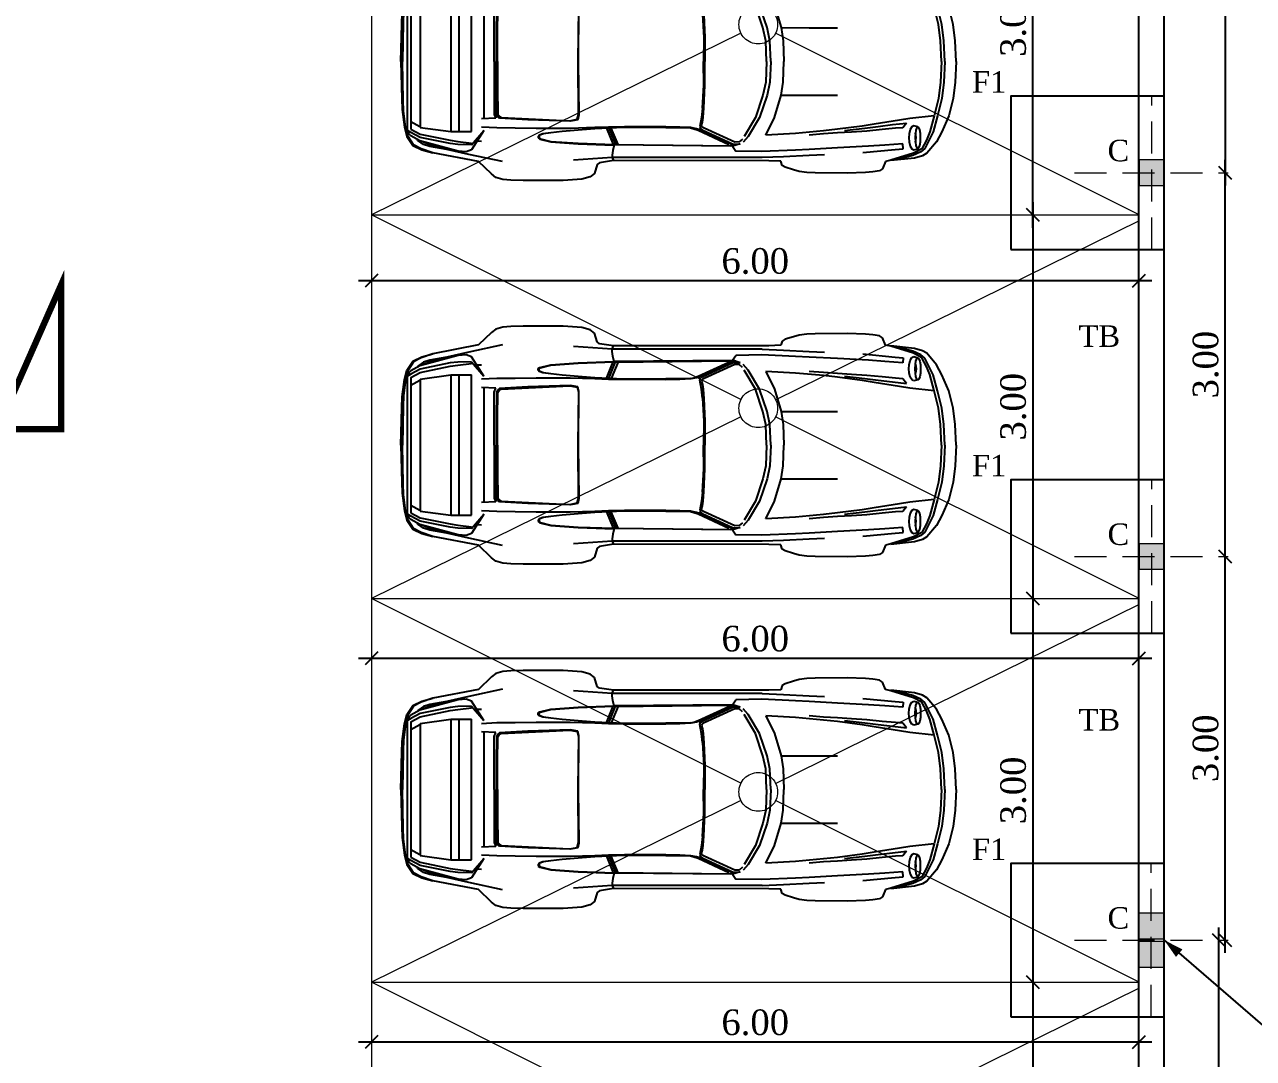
# Model space of a CAD drawing. Header units: metres. Extents: x 503482 to 1007323, y 2781056 to 5562345.
# Drawn here: x 504042.39 to 504052, y 2781084.11 to 2781092.19 of the extents above; entities that cross this region are included whole.
import ezdxf

# ---------------------------------------------------------------- set-up
doc = ezdxf.new("R2010")
doc.units = ezdxf.units.M
doc.header["$LTSCALE"] = 10
doc.header["$MEASUREMENT"] = 0
doc.header["$PDMODE"] = 3
for name, pattern in [('1013-Lower$0$CACHE', [0.375, 0.25, -0.125]), ('DASHED2', [0.375, 0.25, -0.125]), ('HIDDEN', [0.375, 0.25, -0.125]), ('HIDDEN(.5X)', [4.7625, 3.175, -1.5875])]:
    doc.linetypes.add(name, pattern=pattern)
doc.layers.get('0').update_dxf_attribs({"linetype": 'CONTINUOUS'})
doc.layers.get('DEFPOINTS').update_dxf_attribs({"linetype": 'CONTINUOUS'})
for name, color, linetype, lineweight in [('01 wall', 4, 'CONTINUOUS', 35), ('01_WALLS', 7, 'CONTINUOUS', 25), ('DIM', 253, 'CONTINUOUS', 0), ('dim 11', 3, 'CONTINUOUS', 0), ('ele-far', 251, 'CONTINUOUS', 0), ('Linea de proyecciÃƒÆ’Ã‚Â³n vacio', 40, 'HIDDEN(.5X)', 15), ('TEXT', 254, 'CONTINUOUS', 13), ('WALL', 7, 'CONTINUOUS', 30)]:
    doc.layers.add(name, color=color, linetype=linetype, lineweight=lineweight)
for name, color, linetype in [('COL', 3, 'CONTINUOUS'), ('column', 3, 'CONTINUOUS'), ('DIEN HOA', 111, 'CONTINUOUS'), ('W', 7, 'CONTINUOUS')]:
    doc.layers.add(name, color=color, linetype=linetype)
doc.styles.add('AREAL', font='times.ttf')
doc.dimstyles.new('bdc-1-100-A', dxfattribs={"dimtxt": 0.2, "dimasz": 0.1, "dimexe": 0, "dimexo": 0, "dimgap": 0.05, "dimtad": 1, "dimzin": 7, "dimdsep": 46, "dimtxsty": 'AREAL', "dimblk": 'OBLIQUE', "dimcen": 0.001, "dimdle": 0.1, "dimse1": 1, "dimse2": 1, "dimclrd": 15, "dimclre": 8, "dimclrt": 3, "dimadec": 0, "dimazin": 0, "dimtfac": 1, "dimtix": 1, "dimtmove": 2, "dimatfit": 3, "dimldrblk": 'OBLIQUE', "dimfxl": 0.1, "dimtolj": 1, "dimtzin": 0, "dimlwe": 5, "dimarcsym": 0})

# ---------------------------------------------------------------- blocks, each defined once
blk = doc.blocks.new('_Oblique')
at = {"color": 0, "linetype": 'ByBlock', "lineweight": -2}
blk.add_line((-0.5, -0.5), (0.5, 0.5), dxfattribs=at)
blk = doc.blocks.new('*D1330')
at = {"layer": '01_WALLS', "color": 15, "lineweight": -2, "ltscale": 0.04, "transparency": 16777216}
blk.add_line((504052.0844, 2781107.882), (504052.0844, 2781069.832), dxfattribs=at)
at = {"layer": 'DEFPOINTS', "color": 0, "ltscale": 0.04, "transparency": 16777216}
for p in [(504051.2988, 2781107.782), (504051.2988, 2781069.932), (504052.0844, 2781069.932)]:
    blk.add_point(p, dxfattribs=at)
at = {"layer": '01_WALLS', "color": 15, "lineweight": -2, "ltscale": 0.04, "transparency": 16777216, "xscale": 0.1, "yscale": 0.1, "zscale": 0.1}
for p, rotation in [((504052.0844, 2781107.782), 90), ((504052.0844, 2781069.932), 270)]:
    blk.add_blockref('_Oblique', p, dxfattribs=dict(at, rotation=rotation))
at = {"layer": '01_WALLS', "color": 3, "ltscale": 0.04, "transparency": 16777216, "insert": (504052.4655, 2781088.6779), "char_height": 0.2, "attachment_point": 5, "rotation": 90, "style": 'AREAL'}
blk.add_mtext('\\A1;{\\H2.5x;37.85}', dxfattribs=at)
blk = doc.blocks.new('A$C53B5339B')
at = {"layer": 'DIEN HOA', "color": 250}
for p, q in [((273.2, 1192.1), (224, 1144.9)), ((289, 1205.6), (273.2, 1192.1)), ((315.7, 1213.2), (289, 1205.6)), ((347.1, 1215.1), (315.7, 1213.2)), ((394.2, 1216.6), (347.1, 1215.1)), ((546.4, 1216.6), (394.2, 1216.6)), ((616.9, 1212.1), (546.4, 1216.6)), ((648.3, 1202.5), (616.9, 1212.1)), ((665.9, 1190), (648.3, 1202.5)), ((675.2, 1156.4), (665.9, 1190)), ((1423.1, 1176.3), (1392.1, 1166.5)), ((1445.4, 1182.6), (1423.1, 1176.3)), ((1473.8, 1186.1), (1445.4, 1182.6)), ((1506.8, 1188), (1473.8, 1186.1)), ((1627.6, 1189.1), (1506.8, 1188)), ((1698.2, 1186.3), (1627.6, 1189.1)), ((1726.4, 1184.1), (1698.2, 1186.3)), ((1751.6, 1180.1), (1726.4, 1184.1)), ((1762.4, 1172.6), (1751.6, 1180.1)), ((1773.9, 1144.2), (1762.4, 1172.6)), ((224, 1144.9), (49, 1111.5)), ((314.2, 1145.1), (186, 1117.5)), ((733.1, 1129.3), (585.7, 1139)), ((684.5, 1149.6), (675.2, 1156.4)), ((737.9, 1141.2), (684.5, 1149.6)), ((733.1, 1129.3), (737.9, 1141.2)), ((733.1, 1119.9), (733.1, 1129.3)), ((1304.3, 1128.8), (733.1, 1129.3)), ((1329.4, 1142), (737.9, 1141.2)), ((1304.3, 1128.6), (1385.8, 1125.8)), ((1374.9, 1143.6), (1329.4, 1142)), ((1381, 1159.8), (1374.9, 1143.6)), ((1392.1, 1166.5), (1381, 1159.8)), ((1385.8, 1125.8), (1482.7, 1120.6)), ((1793.9, 1139.9), (1773.9, 1144.2)), ((1884.9, 1132.1), (1793.9, 1141.4)), ((1881, 1113.2), (1793.9, 1139.9)), ((1877.8, 1121.1), (1815.4, 1138.5)), ((1914.6, 1122.5), (1884.9, 1132.1)), ((-49.4, 1048.8), (-26.5, 1083.5)), ((-24.3, 1080.5), (-44.7, 1048.8)), ((-26.5, 1083.5), (7.8, 1099.8)), ((5.2, 1096.3), (-24.3, 1080.5)), ((14.3, 1079.6), (-7.6, 1064.6)), ((146.1, 1104.5), (0.2, 1065.5)), ((49, 1111.5), (5.2, 1096.3)), ((7.8, 1099.8), (49, 1111.5)), ((37.9, 1087.4), (14.3, 1079.6)), ((37.9, 1080.9), (14.3, 1071.1)), ((102.8, 1098.9), (37.9, 1087.4)), ((89.8, 1091.5), (37.9, 1080.9)), ((94.3, 1096.9), (89.8, 1091.5)), ((186, 1117.5), (102.8, 1098.9)), ((144.6, 1079.6), (114.9, 1076.3)), ((196.4, 1081.1), (144.6, 1079.6)), ((176.1, 1107.8), (146.1, 1104.5)), ((196.4, 1100), (176.1, 1107.8)), ((243.5, 1026.3), (196.4, 1100)), ((196.4, 1074.8), (196.4, 1081.1)), ((196.4, 1081.1), (243.5, 1026.5)), ((602.8, 1076.8), (739.4, 1081.8)), ((602.8, 1075.3), (739.4, 1080.2)), ((711.2, 1017.6), (736.6, 1080.2)), ((719.9, 1017.1), (745.9, 1080.2)), ((755, 1080.2), (729.4, 1016.9)), ((734.6, 1102.4), (733.1, 1119.9)), ((739.4, 1086.3), (734.6, 1102.4)), ((739.4, 1081.8), (739.4, 1086.3)), ((1191.3, 1086.3), (739.4, 1081.5)), ((739.4, 1080), (1184.3, 1084.8)), ((739.4, 1081.5), (739.4, 1080)), ((1059.9, 1025.6), (1176.8, 1079.2)), ((1187.6, 1079.4), (1070.7, 1025.6)), ((1076.1, 1023.9), (1194.3, 1077.9)), ((1200, 1083.3), (1187.6, 1079.4)), ((1191.3, 1086.5), (1203.9, 1104.8)), ((1191.3, 1087.6), (1191.3, 1087.6)), ((1220.3, 1077.2), (1191.3, 1086.5)), ((1194.3, 1077.9), (1208, 1078.3)), ((1302.7, 1106.9), (1203.9, 1104.8)), ((1208, 1078.3), (1220.3, 1077.2)), ((1431.3, 1101.5), (1302.7, 1106.9)), ((1482.7, 1098.7), (1431.3, 1101.5)), ((1482.7, 1120.6), (1541.3, 1118)), ((1591.3, 1092.8), (1482.7, 1098.7)), ((1709.1, 1086.5), (1591.3, 1092.8)), ((1687.5, 1110.6), (1811.2, 1099.1)), ((1771.5, 1081.8), (1709.1, 1086.5)), ((1839.8, 1077.2), (1771.5, 1081.8)), ((1811.2, 1099.1), (1841.8, 1095.9)), ((1841.8, 1095.9), (1839.8, 1077.2)), ((1864.1, 1069.8), (1868.7, 1085.9)), ((1868.7, 1085.9), (1874.8, 1096.7)), ((1874.8, 1096.7), (1882.6, 1100.4)), ((1909, 1107.3), (1877.8, 1121.1)), ((1913.1, 1095.9), (1881, 1113.2)), ((1882.6, 1100.4), (1897.5, 1095.9)), ((1888.2, 1071.4), (1890.1, 1083.5)), ((1890.1, 1083.5), (1893.4, 1092.6)), ((1893.4, 1092.6), (1897.5, 1095.9)), ((1897.5, 1095.9), (1901.4, 1092.6)), ((1901.4, 1092.6), (1904.7, 1083.5)), ((1904.7, 1083.5), (1907.1, 1069.6)), ((1923.7, 1095.1), (1909, 1107.3)), ((1930.5, 1063.3), (1913.1, 1095.9)), ((1932, 1113.2), (1914.6, 1122.5)), ((1955.8, 1030.9), (1923.7, 1095.1)), ((1968, 1069.2), (1932, 1113.2)), ((-59.2, 1013.2), (-49.4, 1048.8)), ((-44.7, 1048.8), (-54.4, 1013.2)), ((-34.3, 1046.6), (-46.8, 1032.5)), ((-34.3, 1034.1), (-46.8, 1026.3)), ((-46.8, 493.9), (-46.8, 1032.5)), ((0.2, 1065.5), (-34.3, 1046.6)), ((1.7, 1052.9), (-34.3, 1034.1)), ((-34.3, 1021.5), (1.7, 1040.4)), ((-7.6, 1064.6), (-10.6, 1059.6)), ((114.9, 1076.3), (1.7, 1052.9)), ((1.7, 1040.4), (114.9, 1063.8)), ((1.7, 1015), (118, 1030.8)), ((14.3, 1071.1), (9.3, 1067.9)), ((114.9, 1063.8), (144.6, 1068.5)), ((118, 1030.8), (196.4, 1030.8)), ((118, 1030.8), (118, 495.7)), ((144.6, 1068.5), (196.4, 1074.8)), ((147.9, 1030.8), (147.9, 494.1)), ((196.4, 495.7), (196.4, 1030.8)), ((235, 1068.3), (216.6, 1067.5)), ((450.6, 1048.4), (451.2, 1054.9)), ((454.9, 1044), (450.6, 1048.4)), ((451.2, 1054.9), (457.7, 1059.6)), ((454, 1048.2), (454.3, 1053.4)), ((457.3, 1044), (454, 1048.2)), ((454.3, 1053.4), (459.9, 1058.1)), ((468.6, 1039.3), (454.9, 1044)), ((470.7, 1039.3), (457.3, 1044)), ((457.7, 1059.6), (499.4, 1069.9)), ((459.9, 1058.1), (499.1, 1068.1)), ((498.9, 1034.7), (468.6, 1039.3)), ((498.9, 1034.7), (470.7, 1039.3)), ((542.1, 1030.4), (498.9, 1034.7)), ((499.1, 1068.1), (602.8, 1075.3)), ((499.4, 1069.9), (602.8, 1076.8)), ((618.6, 1023.7), (542.1, 1030.4)), ((1200.2, 1071.1), (1082.7, 1017.6)), ((1216.2, 1070.1), (1200.2, 1071.1)), ((1229, 1059), (1216.2, 1070.1)), ((1250.9, 1048.8), (1232.1, 1070.7)), ((1278.7, 976.8), (1235.7, 1048.8)), ((1294.5, 976.8), (1250.9, 1048.8)), ((1431.3, 1038), (1317.9, 1044)), ((1317.9, 1044), (1350.9, 976.6)), ((1538.2, 1028), (1431.3, 1038)), ((1538.2, 1039.5), (1483.1, 1044)), ((1591.3, 1035.8), (1538.2, 1039.5)), ((1644.9, 1032.5), (1591.3, 1035.8)), ((1703.2, 1028.4), (1644.9, 1032.5)), ((1862.8, 1054.2), (1864.1, 1069.8)), ((1864.1, 1038.6), (1862.8, 1054.2)), ((1868.7, 1022.8), (1864.1, 1038.6)), ((1887.1, 1053.6), (1888.2, 1071.4)), ((1888, 1037.1), (1887.1, 1053.6)), ((1890.6, 1053.6), (1888, 1037.1)), ((1890.1, 1024.5), (1888, 1037.3)), ((1888.2, 1071.4), (1890.6, 1053.6)), ((1907.1, 1037.3), (1904.7, 1023.7)), ((1907.1, 1069.6), (1907.7, 1053.6)), ((1907.7, 1053.6), (1907.1, 1037.3)), ((1943.1, 1031.9), (1930.5, 1063.3)), ((1960.2, 970.5), (1943.1, 1031.9)), ((1972.8, 970.5), (1955.8, 1030.9)), ((1989.2, 1031.7), (1968, 1069.2)), ((2015.9, 970.3), (1989.2, 1031.7)), ((-67.4, 946.7), (-59.2, 1013.2)), ((-54.4, 1013.2), (-62.2, 951.4)), ((-34.3, 1021.5), (-34.3, 505)), ((-34.3, 992.4), (0.2, 1011.3)), ((1.7, 1015), (1.7, 511.5)), ((293.8, 1016.7), (235, 1014.1)), ((362.8, 1017.6), (293.8, 1016.7)), ((410.9, 985.7), (303.8, 979.2)), ((309.2, 976.4), (570.9, 989.6)), ((442.8, 1018.5), (362.8, 1017.6)), ((573.3, 991.1), (410.9, 985.7)), ((573.1, 1018.7), (442.8, 1018.5)), ((570.9, 989.6), (599.1, 983.8)), ((667.2, 1015.6), (573.1, 1018.7)), ((601.3, 985.3), (573.3, 991.1)), ((599.1, 983.8), (603.9, 965.8)), ((605.8, 967.3), (601.3, 985.3)), ((667.2, 1020.2), (618.6, 1023.7)), ((719.9, 1017.1), (667.2, 1020.2)), ((719.2, 1013.8), (667.2, 1015.6)), ((779.1, 1012.8), (719.2, 1013.8)), ((779.5, 1015.2), (719.9, 1017.1)), ((937.2, 1012.7), (779.1, 1012.8)), ((937.2, 1015.6), (779.5, 1015.2)), ((991.1, 1015.6), (937.2, 1015.6)), ((991.1, 1013.6), (937.2, 1012.7)), ((1031.7, 1016.9), (991.1, 1015.6)), ((1032.2, 1015.5), (991.1, 1013.6)), ((1031.7, 1016.7), (1043.4, 1019.8)), ((1054.2, 1019.8), (1032.2, 1015.5)), ((1043.4, 1019.8), (1059.9, 1025.6)), ((1062.9, 1022.8), (1054.2, 1019.8)), ((1070.7, 1025.6), (1062.9, 1022.8)), ((1066.2, 1011.1), (1069.2, 1020.4)), ((1069, 996.6), (1066.2, 1011.1)), ((1072.9, 976.8), (1069, 996.6)), ((1069.2, 1020.4), (1076.1, 1023.9)), ((1075.5, 1013.2), (1072.7, 1007.6)), ((1072.7, 1007.6), (1076.4, 994.6)), ((1082.7, 1017.6), (1075.5, 1013.2)), ((1076.4, 994.6), (1079.2, 976.8)), ((1591.3, 1021.9), (1538.2, 1028)), ((1685.2, 1009.3), (1591.3, 1021.9)), ((1618.2, 1026), (1694.8, 1017.1)), ((1730.8, 1001.8), (1685.2, 1009.3)), ((1694.8, 1017.1), (1746.8, 1010.9)), ((1761.6, 1023), (1703.2, 1028.4)), ((1827.5, 986.8), (1730.8, 1001.8)), ((1746.8, 1010.9), (1800.6, 1004.1)), ((1812.3, 1018), (1761.6, 1023)), ((1800.6, 1004.1), (1854.4, 998.3)), ((1840.3, 1015.6), (1812.3, 1018)), ((1866.3, 980.5), (1827.5, 986.8)), ((1854.4, 998.3), (1840.3, 1015.6)), ((1874.8, 1012.8), (1868.7, 1022.8)), ((1882.6, 1008.7), (1874.8, 1012.8)), ((1897.5, 1012.2), (1882.6, 1008.7)), ((1893.4, 1015.2), (1890.1, 1024.5)), ((1897.5, 1012.2), (1893.4, 1015.2)), ((1901.4, 1014.8), (1897.5, 1012.2)), ((1904.7, 1023.7), (1901.4, 1014.8)), ((-69.2, 905.7), (-67.4, 946.7)), ((-62.2, 951.4), (-64, 910.5)), ((289, 979.9), (235.3, 982.5)), ((243.5, 982.5), (243.5, 545.4)), ((282.5, 763.2), (283.6, 965.1)), ((283.6, 965.1), (289, 979.9)), ((292.1, 965.1), (290.3, 868.4)), ((297.1, 973.8), (292.1, 965.1)), ((296.4, 866.9), (297.5, 963.6)), ((303.8, 979.2), (297.1, 973.8)), ((297.5, 963.6), (302.5, 972)), ((302.5, 972), (309.2, 976.4)), ((603.2, 763), (605.8, 967.3)), ((603.9, 965.8), (603.2, 763.5)), ((1077, 941.9), (1072.9, 976.8)), ((1077, 941.9), (1081.6, 854.1)), ((1079.2, 976.8), (1081.8, 940.8)), ((1081.8, 940.8), (1085.5, 854.1)), ((1306.9, 892), (1278.7, 976.8)), ((1278.7, 976.8), (1278.7, 976.8)), ((1322.7, 892), (1294.5, 976.8)), ((1350.9, 976.6), (1376, 892)), ((1960.2, 970.5), (1866.3, 980.5)), ((1976.7, 904.6), (1960.2, 970.5)), ((1989.2, 904.6), (1972.8, 970.5)), ((2032.4, 904.6), (2015.9, 970.3)), ((-72, 763.5), (-69.2, 905.7)), ((-64, 910.5), (-65.7, 763.2)), ((1317.9, 841.7), (1306.9, 892)), ((1333.5, 841.7), (1322.7, 892)), ((1376, 892), (1384.1, 841.7)), ((1376, 892), (1483.1, 891.4)), ((1483.1, 891.4), (1591.3, 891.4)), ((1983.8, 841.9), (1976.7, 904.6)), ((1996.4, 841.9), (1989.2, 904.6)), ((2039.5, 841.7), (2032.4, 904.6)), ((290.3, 868.4), (290.3, 763.2)), ((296.4, 763.2), (296.4, 866.9)), ((1081.6, 854.1), (1081.1, 763.2)), ((1085.5, 854.1), (1085.9, 763.2)), ((1321, 763.2), (1317.9, 841.7)), ((1336.8, 763.2), (1333.5, 841.7)), ((1384.1, 841.7), (1387.1, 763.2)), ((1987.7, 763.2), (1983.8, 841.9)), ((2000.3, 763.2), (1996.4, 841.9)), ((2043.4, 763.2), (2039.5, 841.7)), ((-72, 763), (-69.2, 620.8)), ((-64, 616), (-65.7, 763.2)), ((282.5, 763.2), (283.6, 561.4)), ((290.3, 658.1), (290.3, 763.2)), ((296.4, 763.2), (296.4, 659.6)), ((603.2, 763.5), (605.8, 559.2)), ((603.9, 560.7), (603.2, 763)), ((1081.6, 672.4), (1081.1, 763.2)), ((1085.5, 672.4), (1085.9, 763.2)), ((1321, 763.2), (1317.9, 684.7)), ((1336.8, 763.2), (1333.5, 684.7)), ((1384.1, 684.7), (1387.1, 763.2)), ((1987.7, 763.2), (1983.8, 684.5)), ((2000.3, 763.2), (1996.4, 684.5)), ((2043.4, 763.2), (2039.5, 684.7)), ((292.1, 561.4), (290.3, 658.1)), ((296.4, 659.6), (297.5, 562.9)), ((1077, 584.6), (1081.6, 672.4)), ((1081.8, 585.6), (1085.5, 672.4)), ((1317.9, 684.7), (1306.9, 634.4)), ((1333.5, 684.7), (1322.7, 634.4)), ((1376, 634.4), (1384.1, 684.7)), ((1983.8, 684.5), (1976.7, 621.9)), ((1996.4, 684.5), (1989.2, 621.9)), ((2039.5, 684.7), (2032.4, 621.9)), ((-69.2, 620.8), (-67.4, 579.8)), ((-62.2, 575), (-64, 616)), ((1306.9, 634.4), (1278.7, 549.7)), ((1322.7, 634.4), (1294.5, 549.7)), ((1350.9, 549.9), (1376, 634.4)), ((1376, 634.4), (1483.1, 635.1)), ((1483.1, 635.1), (1591.3, 635.1)), ((1976.7, 621.9), (1960.2, 555.9)), ((1989.2, 621.9), (1972.8, 555.9)), ((2032.4, 621.9), (2015.9, 556.2)), ((-67.4, 579.8), (-59.2, 513.2)), ((-54.4, 513.2), (-62.2, 575)), ((297.5, 562.9), (302.5, 554.4)), ((1077, 584.6), (1072.9, 549.7)), ((1079.2, 549.7), (1081.8, 585.6)), ((-34.3, 534), (0.2, 515.2)), ((289, 546.6), (235.3, 544)), ((283.6, 561.4), (289, 546.6)), ((297.1, 552.7), (292.1, 561.4)), ((303.8, 547.3), (297.1, 552.7)), ((302.5, 554.4), (309.2, 550.1)), ((410.9, 540.8), (303.8, 547.3)), ((309.2, 550.1), (570.9, 536.9)), ((573.3, 535.3), (410.9, 540.8)), ((570.9, 536.9), (599.1, 542.7)), ((601.3, 541.2), (573.3, 535.3)), ((599.1, 542.7), (603.9, 560.7)), ((605.8, 559.2), (601.3, 541.2)), ((1069, 529.9), (1066.2, 515.4)), ((1066.2, 515.4), (1069.2, 506.1)), ((1072.9, 549.7), (1069, 529.9)), ((1072.7, 518.9), (1076.4, 531.9)), ((1075.5, 513.2), (1072.7, 518.9)), ((1076.4, 531.9), (1079.2, 549.7)), ((1278.7, 549.7), (1235.7, 477.7)), ((1294.5, 549.7), (1250.9, 477.7)), ((1278.7, 549.7), (1278.7, 549.7)), ((1317.9, 482.4), (1350.9, 549.9)), ((1685.2, 517.1), (1591.3, 504.6)), ((1730.8, 524.7), (1685.2, 517.1)), ((1694.8, 509.3), (1746.8, 515.6)), ((1827.5, 539.7), (1730.8, 524.7)), ((1746.8, 515.6), (1800.6, 522.3)), ((1800.6, 522.3), (1854.4, 528.2)), ((1866.3, 546), (1827.5, 539.7)), ((1854.4, 528.2), (1840.3, 510.8)), ((1960.2, 555.9), (1866.3, 546)), ((1882.6, 517.8), (1874.8, 513.7)), ((1897.5, 514.3), (1882.6, 517.8)), ((1960.2, 555.9), (1943.1, 494.6)), ((1972.8, 555.9), (1955.8, 495.5)), ((2015.9, 556.2), (1989.2, 494.8)), ((-59.2, 513.2), (-49.4, 477.7)), ((-44.7, 477.7), (-54.4, 513.2)), ((-49.4, 477.7), (-26.5, 443)), ((-34.3, 492.4), (-46.8, 500.2)), ((-34.3, 479.8), (-46.8, 493.9)), ((-24.3, 446), (-44.7, 477.7)), ((-34.3, 505), (1.7, 486.1)), ((1.7, 473.5), (-34.3, 492.4)), ((0.2, 461), (-34.3, 479.8)), ((1.7, 511.5), (118, 495.7)), ((1.7, 486.1), (114.9, 462.7)), ((114.9, 450.1), (1.7, 473.5)), ((118, 495.7), (196.4, 495.7)), ((243.5, 500.2), (196.4, 426.5)), ((196.4, 445.4), (243.5, 500)), ((293.8, 509.8), (235, 512.4)), ((362.8, 508.9), (293.8, 509.8)), ((442.8, 508), (362.8, 508.9)), ((573.1, 507.8), (442.8, 508)), ((454.9, 482.4), (450.6, 478.1)), ((450.6, 478.1), (451.2, 471.6)), ((451.2, 471.6), (457.7, 466.8)), ((457.3, 482.4), (454, 478.3)), ((454, 478.3), (454.3, 473.1)), ((454.3, 473.1), (459.9, 468.3)), ((468.6, 487.2), (454.9, 482.4)), ((470.7, 487.2), (457.3, 482.4)), ((459.9, 468.3), (499.1, 458.4)), ((498.9, 491.8), (468.6, 487.2)), ((498.9, 491.8), (470.7, 487.2)), ((542.1, 496.1), (498.9, 491.8)), ((618.6, 502.8), (542.1, 496.1)), ((667.2, 510.9), (573.1, 507.8)), ((667.2, 506.3), (618.6, 502.8)), ((719.2, 512.7), (667.2, 510.9)), ((719.9, 509.3), (667.2, 506.3)), ((711.2, 508.9), (736.6, 446.2)), ((779.1, 513.7), (719.2, 512.7)), ((779.5, 511.3), (719.9, 509.3)), ((719.9, 509.3), (745.9, 446.2)), ((755, 446.2), (729.4, 509.5)), ((937.2, 513.7), (779.1, 513.7)), ((937.2, 510.8), (779.5, 511.3)), ((991.1, 512.8), (937.2, 513.7)), ((991.1, 510.8), (937.2, 510.8)), ((1032.2, 511), (991.1, 512.8)), ((1031.7, 509.5), (991.1, 510.8)), ((1031.7, 509.8), (1043.4, 506.7)), ((1054.2, 506.7), (1032.2, 511)), ((1043.4, 506.7), (1059.9, 500.9)), ((1062.9, 503.7), (1054.2, 506.7)), ((1059.9, 500.9), (1176.8, 447.3)), ((1070.7, 500.9), (1062.9, 503.7)), ((1069.2, 506.1), (1076.1, 502.6)), ((1187.6, 447.1), (1070.7, 500.9)), ((1082.7, 508.9), (1075.5, 513.2)), ((1076.1, 502.6), (1194.3, 448.6)), ((1200.2, 455.3), (1082.7, 508.9)), ((1250.9, 477.7), (1232.1, 455.8)), ((1431.3, 488.5), (1317.9, 482.4)), ((1538.2, 498.5), (1431.3, 488.5)), ((1538.2, 487), (1483.1, 482.4)), ((1591.3, 504.6), (1538.2, 498.5)), ((1591.3, 490.7), (1538.2, 487)), ((1644.9, 493.9), (1591.3, 490.7)), ((1618.2, 500.4), (1694.8, 509.3)), ((1703.2, 498), (1644.9, 493.9)), ((1761.6, 503.5), (1703.2, 498)), ((1812.3, 508.5), (1761.6, 503.5)), ((1840.3, 510.8), (1812.3, 508.5)), ((1864.1, 487.9), (1862.8, 472.2)), ((1862.8, 472.2), (1864.1, 456.6)), ((1868.7, 503.7), (1864.1, 487.9)), ((1874.8, 513.7), (1868.7, 503.7)), ((1888, 489.4), (1887.1, 472.9)), ((1887.1, 472.9), (1888.2, 455.1)), ((1890.1, 501.9), (1888, 489.2)), ((1890.6, 472.9), (1888, 489.4)), ((1888.2, 455.1), (1890.6, 472.9)), ((1893.4, 511.3), (1890.1, 501.9)), ((1897.5, 514.3), (1893.4, 511.3)), ((1901.4, 511.7), (1897.5, 514.3)), ((1904.7, 502.8), (1901.4, 511.7)), ((1907.1, 489.2), (1904.7, 502.8)), ((1907.7, 472.9), (1907.1, 489.2)), ((1907.1, 456.8), (1907.7, 472.9)), ((1955.8, 495.5), (1923.7, 431.4)), ((1943.1, 494.6), (1930.5, 463.1)), ((1989.2, 494.8), (1968, 457.3)), ((-26.5, 443), (7.8, 426.7)), ((5.2, 430.2), (-24.3, 446)), ((-7.6, 461.8), (-10.6, 466.9)), ((14.3, 446.9), (-7.6, 461.8)), ((146.1, 421.9), (0.2, 461)), ((49, 415), (5.2, 430.2)), ((7.8, 426.7), (49, 415)), ((14.3, 455.3), (9.3, 458.5)), ((37.9, 445.6), (14.3, 455.3)), ((37.9, 439.1), (14.3, 446.9)), ((89.8, 434.9), (37.9, 445.6)), ((102.8, 427.6), (37.9, 439.1)), ((94.3, 429.5), (89.8, 434.9)), ((186, 408.9), (102.8, 427.6)), ((114.9, 462.7), (144.6, 457.9)), ((144.6, 446.9), (114.9, 450.1)), ((144.6, 457.9), (196.4, 451.6)), ((196.4, 445.4), (144.6, 446.9)), ((176.1, 418.7), (146.1, 421.9)), ((196.4, 426.5), (176.1, 418.7)), ((196.4, 451.6), (196.4, 445.4)), ((235, 458.1), (216.6, 459)), ((457.7, 466.8), (499.4, 456.6)), ((499.1, 458.4), (602.8, 451.2)), ((499.4, 456.6), (602.8, 449.7)), ((602.8, 451.2), (739.4, 446.2)), ((602.8, 449.7), (739.4, 444.7)), ((734.6, 424.1), (733.1, 406.5)), ((739.4, 440.2), (734.6, 424.1)), ((739.4, 446.4), (1184.3, 441.7)), ((739.4, 444.9), (739.4, 446.4)), ((1191.3, 440.2), (739.4, 444.9)), ((739.4, 444.7), (739.4, 440.2)), ((1200, 443.2), (1187.6, 447.1)), ((1220.3, 449.3), (1191.3, 439.9)), ((1191.3, 439.9), (1203.9, 421.7)), ((1191.3, 438.9), (1191.3, 438.9)), ((1194.3, 448.6), (1208, 448.2)), ((1216.2, 456.4), (1200.2, 455.3)), ((1302.7, 419.6), (1203.9, 421.7)), ((1208, 448.2), (1220.3, 449.3)), ((1229, 467.5), (1216.2, 456.4)), ((1431.3, 425), (1302.7, 419.6)), ((1482.7, 427.8), (1431.3, 425)), ((1591.3, 433.6), (1482.7, 427.8)), ((1709.1, 439.9), (1591.3, 433.6)), ((1687.5, 415.9), (1811.2, 427.4)), ((1771.5, 444.7), (1709.1, 439.9)), ((1839.8, 449.3), (1771.5, 444.7)), ((1811.2, 427.4), (1841.8, 430.6)), ((1841.8, 430.6), (1839.8, 449.3)), ((1864.1, 456.6), (1868.7, 440.6)), ((1868.7, 440.6), (1874.8, 429.7)), ((1874.8, 429.7), (1882.6, 426.1)), ((1913.1, 430.6), (1881, 413.3)), ((1882.6, 426.1), (1897.5, 430.6)), ((1888.2, 455.1), (1890.1, 443)), ((1890.1, 443), (1893.4, 433.9)), ((1893.4, 433.9), (1897.5, 430.6)), ((1897.5, 430.6), (1901.4, 433.9)), ((1901.4, 433.9), (1904.7, 443)), ((1904.7, 443), (1907.1, 456.8)), ((1923.7, 431.4), (1909, 419.2)), ((1930.5, 463.1), (1913.1, 430.6)), ((1968, 457.3), (1932, 413.3)), ((224, 381.6), (49, 415)), ((314.2, 381.3), (186, 408.9)), ((273.2, 334.3), (224, 381.6)), ((733.1, 397.2), (585.7, 387.5)), ((684.5, 376.8), (675.2, 370.1)), ((737.9, 385.3), (684.5, 376.8)), ((733.1, 406.5), (733.1, 397.2)), ((1304.3, 397.7), (733.1, 397.2)), ((733.1, 397.2), (737.9, 385.3)), ((1329.4, 384.4), (737.9, 385.3)), ((1304.3, 397.9), (1385.8, 400.7)), ((1374.9, 382.9), (1329.4, 384.4)), ((1381, 366.7), (1374.9, 382.9)), ((1385.8, 400.7), (1482.7, 405.9)), ((1482.7, 405.9), (1541.3, 408.5)), ((1773.9, 382.3), (1762.4, 353.9)), ((1793.9, 386.6), (1773.9, 382.3)), ((1881, 413.3), (1793.9, 386.6)), ((1884.9, 394.4), (1793.9, 385.1)), ((1877.8, 405.3), (1815.4, 388)), ((1909, 419.2), (1877.8, 405.3)), ((1914.6, 403.9), (1884.9, 394.4)), ((1932, 413.3), (1914.6, 403.9)), ((289, 320.9), (273.2, 334.3)), ((665.9, 336.5), (648.3, 323.9)), ((675.2, 370.1), (665.9, 336.5)), ((1392.1, 359.9), (1381, 366.7)), ((1423.1, 350.2), (1392.1, 359.9)), ((1445.4, 343.9), (1423.1, 350.2)), ((1473.8, 340.4), (1445.4, 343.9)), ((1506.8, 338.5), (1473.8, 340.4)), ((1627.6, 337.4), (1506.8, 338.5)), ((1698.2, 340.2), (1627.6, 337.4)), ((1726.4, 342.4), (1698.2, 340.2)), ((1751.6, 346.4), (1726.4, 342.4)), ((1762.4, 353.9), (1751.6, 346.4)), ((315.7, 313.3), (289, 320.9)), ((347.1, 311.4), (315.7, 313.3)), ((394.2, 309.8), (347.1, 311.4)), ((546.4, 309.8), (394.2, 309.8)), ((616.9, 314.4), (546.4, 309.8)), ((648.3, 323.9), (616.9, 314.4))]:
    blk.add_line(p, q, dxfattribs=at)
blk = doc.blocks.new('*D1334')
at = {"layer": '01_WALLS', "color": 15, "linetype": 'Continuous', "lineweight": -2, "ltscale": 0.04, "transparency": 16777216}
blk.add_line((504050.2705, 2781090.6028), (504050.2705, 2781093.8028), dxfattribs=at)
at = {"layer": 'DEFPOINTS', "color": 0, "ltscale": 0.04, "transparency": 16777216}
for p in [(504050.2705, 2781093.7028), (504051.1011, 2781093.7028), (504050.4536, 2781090.7028)]:
    blk.add_point(p, dxfattribs=at)
at = {"layer": '01_WALLS', "color": 15, "lineweight": -2, "ltscale": 0.04, "transparency": 16777216, "xscale": 0.1, "yscale": 0.1, "zscale": 0.1}
for p, rotation in [((504050.2705, 2781093.7028), 90), ((504050.2705, 2781090.7028), 270)]:
    blk.add_blockref('_Oblique', p, dxfattribs=dict(at, rotation=rotation))
at = {"layer": '01_WALLS', "color": 3, "lineweight": 5, "ltscale": 0.04, "transparency": 16777216, "insert": (504050.1185, 2781092.2028), "char_height": 0.2, "attachment_point": 5, "rotation": 90, "style": 'AREAL'}
blk.add_mtext('\\A1;3.00', dxfattribs=at)
blk = doc.blocks.new('*D1335')
at = {"layer": '01_WALLS', "color": 15, "linetype": 'Continuous', "lineweight": -2, "ltscale": 0.04, "transparency": 16777216}
blk.add_line((504050.2705, 2781090.8028), (504050.2705, 2781087.6028), dxfattribs=at)
at = {"layer": 'DEFPOINTS', "color": 0, "ltscale": 0.04, "transparency": 16777216}
for p in [(504051.1011, 2781090.7028), (504050.2705, 2781087.7028), (504051.1011, 2781087.7028)]:
    blk.add_point(p, dxfattribs=at)
at = {"layer": '01_WALLS', "color": 15, "lineweight": -2, "ltscale": 0.04, "transparency": 16777216, "xscale": 0.1, "yscale": 0.1, "zscale": 0.1}
for p, rotation in [((504050.2705, 2781090.7028), 90), ((504050.2705, 2781087.7028), 270)]:
    blk.add_blockref('_Oblique', p, dxfattribs=dict(at, rotation=rotation))
at = {"layer": '01_WALLS', "color": 3, "ltscale": 0.04, "transparency": 16777216, "insert": (504050.1185, 2781089.2028), "char_height": 0.2, "attachment_point": 5, "rotation": 90, "style": 'AREAL'}
blk.add_mtext('\\A1;3.00', dxfattribs=at)
blk = doc.blocks.new('*D1336')
at = {"layer": '01_WALLS', "color": 15, "linetype": 'Continuous', "lineweight": -2, "ltscale": 0.04, "transparency": 16777216}
blk.add_line((504050.2705, 2781087.8028), (504050.2705, 2781084.6028), dxfattribs=at)
at = {"layer": 'DEFPOINTS', "color": 0, "ltscale": 0.04, "transparency": 16777216}
for p in [(504051.1011, 2781087.7028), (504050.2705, 2781084.7028), (504051.1011, 2781084.7028)]:
    blk.add_point(p, dxfattribs=at)
at = {"layer": '01_WALLS', "color": 15, "lineweight": -2, "ltscale": 0.04, "transparency": 16777216, "xscale": 0.1, "yscale": 0.1, "zscale": 0.1}
for p, rotation in [((504050.2705, 2781087.7028), 90), ((504050.2705, 2781084.7028), 270)]:
    blk.add_blockref('_Oblique', p, dxfattribs=dict(at, rotation=rotation))
at = {"layer": '01_WALLS', "color": 3, "ltscale": 0.04, "transparency": 16777216, "insert": (504050.1185, 2781086.2028), "char_height": 0.2, "attachment_point": 5, "rotation": 90, "style": 'AREAL'}
blk.add_mtext('\\A1;3.00', dxfattribs=at)
blk = doc.blocks.new('*D1337')
at = {"layer": '01_WALLS', "color": 15, "linetype": 'Continuous', "lineweight": -2, "ltscale": 0.04, "transparency": 16777216}
blk.add_line((504050.2705, 2781084.8028), (504050.2705, 2781081.6028), dxfattribs=at)
at = {"layer": 'DEFPOINTS', "color": 0, "ltscale": 0.04, "transparency": 16777216}
for p in [(504051.1011, 2781084.7028), (504050.2705, 2781081.7028), (504051.1011, 2781081.7028)]:
    blk.add_point(p, dxfattribs=at)
at = {"layer": '01_WALLS', "color": 15, "lineweight": -2, "ltscale": 0.04, "transparency": 16777216, "xscale": 0.1, "yscale": 0.1, "zscale": 0.1}
for p, rotation in [((504050.2705, 2781084.7028), 90), ((504050.2705, 2781081.7028), 270)]:
    blk.add_blockref('_Oblique', p, dxfattribs=dict(at, rotation=rotation))
at = {"layer": '01_WALLS', "color": 3, "ltscale": 0.04, "transparency": 16777216, "insert": (504050.1185, 2781083.2028), "char_height": 0.2, "attachment_point": 5, "rotation": 90, "style": 'AREAL'}
blk.add_mtext('\\A1;3.00', dxfattribs=at)
blk = doc.blocks.new('*D1395')
at = {"layer": '01_WALLS', "color": 15, "linetype": 'Continuous', "lineweight": -2, "ltscale": 0.04, "transparency": 16777216}
blk.add_line((504045.0011, 2781090.1886), (504051.2011, 2781090.1886), dxfattribs=at)
at = {"layer": 'DEFPOINTS', "color": 0, "ltscale": 0.04, "transparency": 16777216}
for p in [(504045.1011, 2781090.6555), (504051.1011, 2781090.6555), (504051.1011, 2781090.1886)]:
    blk.add_point(p, dxfattribs=at)
at = {"layer": '01_WALLS', "color": 15, "lineweight": -2, "ltscale": 0.04, "transparency": 16777216, "xscale": 0.1, "yscale": 0.1, "zscale": 0.1, "rotation": 180}
blk.add_blockref('_Oblique', (504045.1011, 2781090.1886), dxfattribs=at)
at = {"layer": '01_WALLS', "color": 15, "lineweight": -2, "ltscale": 0.04, "transparency": 16777216, "xscale": 0.1, "yscale": 0.1, "zscale": 0.1}
blk.add_blockref('_Oblique', (504051.1011, 2781090.1886), dxfattribs=at)
at = {"layer": '01_WALLS', "color": 3, "lineweight": 5, "ltscale": 0.04, "transparency": 16777216, "insert": (504048.1011, 2781090.3406), "char_height": 0.2, "attachment_point": 5, "style": 'AREAL'}
blk.add_mtext('\\A1;6.00', dxfattribs=at)
blk = doc.blocks.new('*D1396')
at = {"layer": '01_WALLS', "color": 15, "linetype": 'Continuous', "lineweight": -2, "ltscale": 0.04, "transparency": 16777216}
blk.add_line((504045.0011, 2781087.2358), (504051.2011, 2781087.2358), dxfattribs=at)
at = {"layer": 'DEFPOINTS', "color": 0, "ltscale": 0.04, "transparency": 16777216}
for p in [(504045.1011, 2781087.7028), (504051.1011, 2781087.7028), (504051.1011, 2781087.2358)]:
    blk.add_point(p, dxfattribs=at)
at = {"layer": '01_WALLS', "color": 15, "lineweight": -2, "ltscale": 0.04, "transparency": 16777216, "xscale": 0.1, "yscale": 0.1, "zscale": 0.1, "rotation": 180}
blk.add_blockref('_Oblique', (504045.1011, 2781087.2358), dxfattribs=at)
at = {"layer": '01_WALLS', "color": 15, "lineweight": -2, "ltscale": 0.04, "transparency": 16777216, "xscale": 0.1, "yscale": 0.1, "zscale": 0.1}
blk.add_blockref('_Oblique', (504051.1011, 2781087.2358), dxfattribs=at)
at = {"layer": '01_WALLS', "color": 3, "lineweight": 5, "ltscale": 0.04, "transparency": 16777216, "insert": (504048.1011, 2781087.3878), "char_height": 0.2, "attachment_point": 5, "style": 'AREAL'}
blk.add_mtext('\\A1;6.00', dxfattribs=at)
blk = doc.blocks.new('*D1397')
at = {"layer": '01_WALLS', "color": 15, "linetype": 'Continuous', "lineweight": -2, "ltscale": 0.04, "transparency": 16777216}
blk.add_line((504045.0011, 2781084.2358), (504051.2011, 2781084.2358), dxfattribs=at)
at = {"layer": 'DEFPOINTS', "color": 0, "ltscale": 0.04, "transparency": 16777216}
for p in [(504045.1011, 2781084.7028), (504051.1011, 2781084.7028), (504051.1011, 2781084.2358)]:
    blk.add_point(p, dxfattribs=at)
at = {"layer": '01_WALLS', "color": 15, "lineweight": -2, "ltscale": 0.04, "transparency": 16777216, "xscale": 0.1, "yscale": 0.1, "zscale": 0.1, "rotation": 180}
blk.add_blockref('_Oblique', (504045.1011, 2781084.2358), dxfattribs=at)
at = {"layer": '01_WALLS', "color": 15, "lineweight": -2, "ltscale": 0.04, "transparency": 16777216, "xscale": 0.1, "yscale": 0.1, "zscale": 0.1}
blk.add_blockref('_Oblique', (504051.1011, 2781084.2358), dxfattribs=at)
at = {"layer": '01_WALLS', "color": 3, "lineweight": 5, "ltscale": 0.04, "transparency": 16777216, "insert": (504048.1011, 2781084.3878), "char_height": 0.2, "attachment_point": 5, "style": 'AREAL'}
blk.add_mtext('\\A1;6.00', dxfattribs=at)
blk = doc.blocks.new('UTJYUJ')
at = {"layer": 'column', "color": 1}
blk.add_line((506692.0392, 2816108.977), (506693.0883, 2816109.8858, 0.0565), dxfattribs=at)
blk.add_lwpolyline([(506692.0392, 2816108.977, 0, 0.0776, 0), (506692.1565, 2816109.0786, 0.0776, 0.0776, 0)], format="xyseb", dxfattribs=at)
at = {"layer": 'W', "color": 1}
blk.add_line((506693.0883, 2816109.8858, 0.0565), (506695.6588, 2816109.8858, 0.0565), dxfattribs=at)
blk = doc.blocks.new('*D1342')
at = {"layer": '01_WALLS', "color": 15, "lineweight": -2, "ltscale": 0.04, "transparency": 16777216}
blk.add_line((504051.7249, 2781081.932), (504051.7249, 2781085.132), dxfattribs=at)
at = {"layer": 'DEFPOINTS', "color": 0, "ltscale": 0.04, "transparency": 16777216}
for p in [(504051.5832, 2781085.032), (504051.7249, 2781085.032), (504051.3011, 2781082.032)]:
    blk.add_point(p, dxfattribs=at)
at = {"layer": '01_WALLS', "color": 15, "lineweight": -2, "ltscale": 0.04, "transparency": 16777216, "xscale": 0.1, "yscale": 0.1, "zscale": 0.1}
for p, rotation in [((504051.7249, 2781085.032), 90), ((504051.7249, 2781082.032), 270)]:
    blk.add_blockref('_Oblique', p, dxfattribs=dict(at, rotation=rotation))
at = {"layer": '01_WALLS', "color": 3, "ltscale": 0.04, "transparency": 16777216, "insert": (504051.5728, 2781083.532), "char_height": 0.2, "attachment_point": 5, "rotation": 90, "style": 'AREAL'}
blk.add_mtext('\\A1;3.00', dxfattribs=at)
blk = doc.blocks.new('*D1343')
at = {"layer": '01_WALLS', "color": 15, "lineweight": -2, "ltscale": 0.04, "transparency": 16777216}
blk.add_line((504051.7749, 2781084.932), (504051.7749, 2781088.132), dxfattribs=at)
at = {"layer": 'DEFPOINTS', "color": 0, "ltscale": 0.04, "transparency": 16777216}
for p in [(504051.5832, 2781088.032), (504051.7749, 2781088.032), (504051.5832, 2781085.032)]:
    blk.add_point(p, dxfattribs=at)
at = {"layer": '01_WALLS', "color": 15, "lineweight": -2, "ltscale": 0.04, "transparency": 16777216, "xscale": 0.1, "yscale": 0.1, "zscale": 0.1}
for p, rotation in [((504051.7749, 2781088.032), 90), ((504051.7749, 2781085.032), 270)]:
    blk.add_blockref('_Oblique', p, dxfattribs=dict(at, rotation=rotation))
at = {"layer": '01_WALLS', "color": 3, "ltscale": 0.04, "transparency": 16777216, "insert": (504051.6228, 2781086.532), "char_height": 0.2, "attachment_point": 5, "rotation": 90, "style": 'AREAL'}
blk.add_mtext('\\A1;3.00', dxfattribs=at)
blk = doc.blocks.new('*D1344')
at = {"layer": '01_WALLS', "color": 15, "lineweight": -2, "ltscale": 0.04, "transparency": 16777216}
blk.add_line((504051.7749, 2781087.932), (504051.7749, 2781091.132), dxfattribs=at)
at = {"layer": 'DEFPOINTS', "color": 0, "ltscale": 0.04, "transparency": 16777216}
for p in [(504051.5832, 2781091.032), (504051.7749, 2781091.032), (504051.5832, 2781088.032)]:
    blk.add_point(p, dxfattribs=at)
at = {"layer": '01_WALLS', "color": 15, "lineweight": -2, "ltscale": 0.04, "transparency": 16777216, "xscale": 0.1, "yscale": 0.1, "zscale": 0.1}
for p, rotation in [((504051.7749, 2781091.032), 90), ((504051.7749, 2781088.032), 270)]:
    blk.add_blockref('_Oblique', p, dxfattribs=dict(at, rotation=rotation))
at = {"layer": '01_WALLS', "color": 3, "ltscale": 0.04, "transparency": 16777216, "insert": (504051.6228, 2781089.532), "char_height": 0.2, "attachment_point": 5, "rotation": 90, "style": 'AREAL'}
blk.add_mtext('\\A1;3.00', dxfattribs=at)
blk = doc.blocks.new('*D1345')
at = {"layer": '01_WALLS', "color": 15, "lineweight": -2, "ltscale": 0.04, "transparency": 16777216}
blk.add_line((504051.7749, 2781094.132), (504051.7749, 2781090.932), dxfattribs=at)
at = {"layer": 'DEFPOINTS', "color": 0, "ltscale": 0.04, "transparency": 16777216}
for p in [(504051.7968, 2781094.032), (504051.3011, 2781091.032), (504051.7749, 2781091.032)]:
    blk.add_point(p, dxfattribs=at)
at = {"layer": '01_WALLS', "color": 15, "lineweight": -2, "ltscale": 0.04, "transparency": 16777216, "xscale": 0.1, "yscale": 0.1, "zscale": 0.1}
for p, rotation in [((504051.7749, 2781094.032), 90), ((504051.7749, 2781091.032), 270)]:
    blk.add_blockref('_Oblique', p, dxfattribs=dict(at, rotation=rotation))
at = {"layer": '01_WALLS', "color": 3, "ltscale": 0.04, "transparency": 16777216, "insert": (504051.6228, 2781092.532), "char_height": 0.2, "attachment_point": 5, "rotation": 90, "style": 'AREAL'}
blk.add_mtext('\\A1;3.00', dxfattribs=at)
blk = doc.blocks.new('TYTTTTTYUUUUUUUUUUUUUUUUIK')
at = {"layer": 'WALL', "color": 5, "linetype": '1013-Lower$0$CACHE', "lineweight": 5, "ltscale": 0.3, "const_width": 0.05}
blk.add_lwpolyline([(504153.9605, 2781277.3362), (504154.4579, 2781278.4638), (504154.4579, 2781277.3362), (504134.6634, 2781277.3362), (504134.6634, 2781278.516), (504135.0289, 2781277.3362)], dxfattribs=at)

msp = doc.modelspace()

# ---------------------------------------------------------------- hatches: boundary and pattern name
at = {"layer": '01 wall'}
h = msp.add_hatch(color=2, dxfattribs=at)
h.dxf.hatch_style = 1
h.paths.add_polyline_path([(504051.3011, 2781090.932), (504051.3011, 2781091.132), (504051.1011, 2781091.132), (504051.1011, 2781090.932)])
h = msp.add_hatch(color=2, dxfattribs=at)
h.dxf.hatch_style = 1
h.paths.add_polyline_path([(504051.3011, 2781087.932), (504051.3011, 2781088.132), (504051.1011, 2781088.132), (504051.1011, 2781087.932)])
h = msp.add_hatch(color=2, dxfattribs=at)
h.dxf.hatch_style = 1
h.paths.add_polyline_path([(504051.098, 2781085.042), (504051.298, 2781085.042), (504051.298, 2781085.242), (504051.098, 2781085.242)])
h = msp.add_hatch(color=2, dxfattribs=at)
h.dxf.hatch_style = 1
h.paths.add_polyline_path([(504051.098, 2781085.022), (504051.098, 2781084.822), (504051.298, 2781084.822), (504051.298, 2781085.022)])

# ---------------------------------------------------------------- linework, layer by layer
at = {"color": 6, "linetype": 'DASHED2', "lineweight": 0, "ltscale": 0.1}
for p, q in [((504051.2011, 2781090.432), (504051.2011, 2781091.632)), ((504050.5968, 2781091.032), (504051.7968, 2781091.032)), ((504051.2011, 2781087.432), (504051.2011, 2781088.632)), ((504050.5968, 2781088.032), (504051.7968, 2781088.032)), ((504051.1972, 2781084.432), (504051.1972, 2781085.632)), ((504050.5968, 2781085.032), (504051.7968, 2781085.032))]:
    msp.add_line(p, q, dxfattribs=at)
at = {"layer": '01_WALLS', "ltscale": 0.04}
for p, q in [((504051.2988, 2781069.932), (504051.2988, 2781107.782)), ((504051.0988, 2781070.132), (504051.0988, 2781107.582))]:
    msp.add_line(p, q, dxfattribs=at)
at = {"layer": 'COL'}
for points in [[(504050.0988, 2781090.432), (504051.2988, 2781090.432), (504051.2988, 2781091.632), (504050.0988, 2781091.632)], [(504050.0988, 2781087.432), (504051.2988, 2781087.432), (504051.2988, 2781088.632), (504050.0988, 2781088.632)], [(504050.0988, 2781084.432), (504051.2988, 2781084.432), (504051.2988, 2781085.632), (504050.0988, 2781085.632)]]:
    msp.add_lwpolyline(points, close=True, dxfattribs=at)
at = {"layer": 'dim 11', "color": 41, "true_color": 0xffd6ad}
for points in [[(504051.3011, 2781090.932), (504051.3011, 2781091.132), (504051.1011, 2781091.132), (504051.1011, 2781090.932)], [(504051.3011, 2781087.932), (504051.3011, 2781088.132), (504051.1011, 2781088.132), (504051.1011, 2781087.932)], [(504051.098, 2781085.042), (504051.298, 2781085.042), (504051.298, 2781085.242), (504051.098, 2781085.242)], [(504051.098, 2781084.822), (504051.298, 2781084.822), (504051.298, 2781085.022), (504051.098, 2781085.022)]]:
    msp.add_lwpolyline(points, close=True, dxfattribs=at)
at = {"layer": 'ele-far', "linetype": 'HIDDEN', "ltscale": 2}
for p, q in [((504047.989, 2781092.124), (504045.1011, 2781090.7028)), ((504051.1011, 2781090.7028), (504048.2605, 2781092.1231)), ((504047.9894, 2781089.2586), (504045.1011, 2781090.7028)), ((504051.1011, 2781090.6555), (504048.2609, 2781089.2578)), ((504047.989, 2781089.124), (504045.1011, 2781087.7028)), ((504051.1011, 2781087.7028), (504048.2605, 2781089.1231)), ((504047.9894, 2781086.2586), (504045.1011, 2781087.7028)), ((504051.1011, 2781087.6555), (504048.2609, 2781086.2578)), ((504047.989, 2781086.124), (504045.1011, 2781084.7028)), ((504051.1011, 2781084.7028), (504048.2605, 2781086.1231)), ((504047.9894, 2781083.2586), (504045.1011, 2781084.7028)), ((504051.1011, 2781084.6555), (504048.2609, 2781083.2578))]:
    msp.add_line(p, q, dxfattribs=at)
for centre in [(504048.1249, 2781092.1909), (504048.1249, 2781089.1909), (504048.1249, 2781086.1909)]:
    msp.add_circle(centre, 0.1515, dxfattribs=at)
at = {"layer": 'Linea de proyecciÃƒÆ’Ã‚Â³n vacio', "color": 8, "linetype": 'ByBlock'}
for p, q in [((504045.1011, 2781096.7028), (504045.1011, 2781078.7028)), ((504045.1011, 2781090.7028), (504051.1011, 2781090.7028)), ((504045.1011, 2781087.7028), (504051.1011, 2781087.7028)), ((504045.1011, 2781084.7028), (504051.1011, 2781084.7028))]:
    msp.add_line(p, q, dxfattribs=at)

# ---------------------------------------------------------------- block references
at = {"layer": '01_WALLS', "color": 2}
msp.add_blockref('TYTTTTTYUUUUUUUUUUUUUUUUIK', (-111.7826, -188.3092), dxfattribs=at)
at = {"layer": 'DIM', "xscale": 0.002051533770568797, "yscale": 0.002051533770568797, "zscale": 0.002051533770568797}
for p in [(504045.4796, 2781090.3367), (504045.4796, 2781087.3367), (504045.4796, 2781084.6441)]:
    msp.add_blockref('A$C53B5339B', p, dxfattribs=at)
at = {"layer": 'WALL', "linetype": 'ByBlock', "xscale": -1, "rotation": 180}
msp.add_blockref('UTJYUJ', (-2640.7412, 5597194.009), dxfattribs=at)

# ---------------------------------------------------------------- texts
at = {"layer": 'TEXT', "linetype": 'Continuous', "style": 'AREAL'}
for s, height, p in [('F1', 0.16833, (504049.7951, 2781091.6583)), ('C', 0.1683, (504050.8552, 2781091.1219)), ('TB', 0.16833, (504050.6285, 2781089.6707)), ('F1', 0.16833, (504049.7951, 2781088.6583)), ('C', 0.1683, (504050.8552, 2781088.1219)), ('TB', 0.16833, (504050.6285, 2781086.6707)), ('F1', 0.16833, (504049.7951, 2781085.6583)), ('C', 0.1683, (504050.8552, 2781085.1219))]:
    msp.add_text(s, height=height, dxfattribs=at).set_placement(p)

# ---------------------------------------------------------------- dimensions: what is measured, and where the dimension line sits
at = {"layer": '01_WALLS', "color": 3, "ltscale": 0.04}
dim = msp.add_linear_dim(base=(504052.0844, 2781069.932), p1=(504051.2988, 2781107.782), p2=(504051.2988, 2781069.932), angle=90, text='{\\H2.5x;<>}', dimstyle='bdc-1-100-A', override={"dimfxlon": 1, "dimarcsym": 1}, dxfattribs=at)
dim.commit()
dim.dimension.update_dxf_attribs({"geometry": '*D1330', "text_midpoint": (504052.4655, 2781088.6779), "dimtype": 160})
for base, p1, p2, picture, middle in [((504051.7749, 2781091.032), (504051.7968, 2781094.032), (504051.3011, 2781091.032), '*D1345', (504051.6228, 2781092.532)), ((504051.7749, 2781091.032), (504051.5832, 2781088.032), (504051.5832, 2781091.032), '*D1344', (504051.6228, 2781089.532)), ((504051.7749, 2781088.032), (504051.5832, 2781085.032), (504051.5832, 2781088.032), '*D1343', (504051.6228, 2781086.532)), ((504051.7249, 2781085.032), (504051.3011, 2781082.032), (504051.5832, 2781085.032), '*D1342', (504051.5728, 2781083.532))]:
    dim = msp.add_linear_dim(base=base, p1=p1, p2=p2, angle=90, dimstyle='bdc-1-100-A', override={"dimfxlon": 1, "dimarcsym": 1}, dxfattribs=at)
    dim.commit()
    dim.dimension.update_dxf_attribs({"geometry": picture, "text_midpoint": middle})
at = {"layer": '01_WALLS', "lineweight": 5, "ltscale": 0.04}
dim = msp.add_linear_dim(base=(504050.2705, 2781093.7028), p1=(504050.4536, 2781090.7028), p2=(504051.1011, 2781093.7028), angle=90, dimstyle='bdc-1-100-A', override={"dimfxl": 0.125, "dimfxlon": 1, "dimarcsym": 1}, dxfattribs=at)
dim.commit()
dim.dimension.update_dxf_attribs({"geometry": '*D1334', "text_midpoint": (504050.1185, 2781092.2028)})
at = {"layer": '01_WALLS', "color": 2, "ltscale": 0.04}
for base, p1, p2, picture, middle in [((504050.2705, 2781087.7028), (504051.1011, 2781090.7028), (504051.1011, 2781087.7028), '*D1335', (504050.1185, 2781089.2028)), ((504050.2705, 2781084.7028), (504051.1011, 2781087.7028), (504051.1011, 2781084.7028), '*D1336', (504050.1185, 2781086.2028)), ((504050.2705, 2781081.7028), (504051.1011, 2781084.7028), (504051.1011, 2781081.7028), '*D1337', (504050.1185, 2781083.2028))]:
    dim = msp.add_linear_dim(base=base, p1=p1, p2=p2, angle=90, dimstyle='bdc-1-100-A', override={"dimfxl": 0.05, "dimfxlon": 1, "dimarcsym": 1}, dxfattribs=at)
    dim.commit()
    dim.dimension.update_dxf_attribs({"geometry": picture, "text_midpoint": middle})
at = {"layer": '01_WALLS', "lineweight": 5, "ltscale": 0.04}
for base, p1, p2, picture, middle in [((504051.1011, 2781090.1886), (504045.1011, 2781090.6555), (504051.1011, 2781090.6555), '*D1395', (504048.1011, 2781090.3406)), ((504051.1011, 2781087.2358), (504045.1011, 2781087.7028), (504051.1011, 2781087.7028), '*D1396', (504048.1011, 2781087.3878)), ((504051.1011, 2781084.2358), (504045.1011, 2781084.7028), (504051.1011, 2781084.7028), '*D1397', (504048.1011, 2781084.3878))]:
    dim = msp.add_linear_dim(base=base, p1=p1, p2=p2, dimstyle='bdc-1-100-A', override={"dimfxl": 0.125, "dimfxlon": 1, "dimarcsym": 1}, dxfattribs=at)
    dim.commit()
    dim.dimension.update_dxf_attribs({"geometry": picture, "text_midpoint": middle})

doc.saveas('drawing.dxf')
